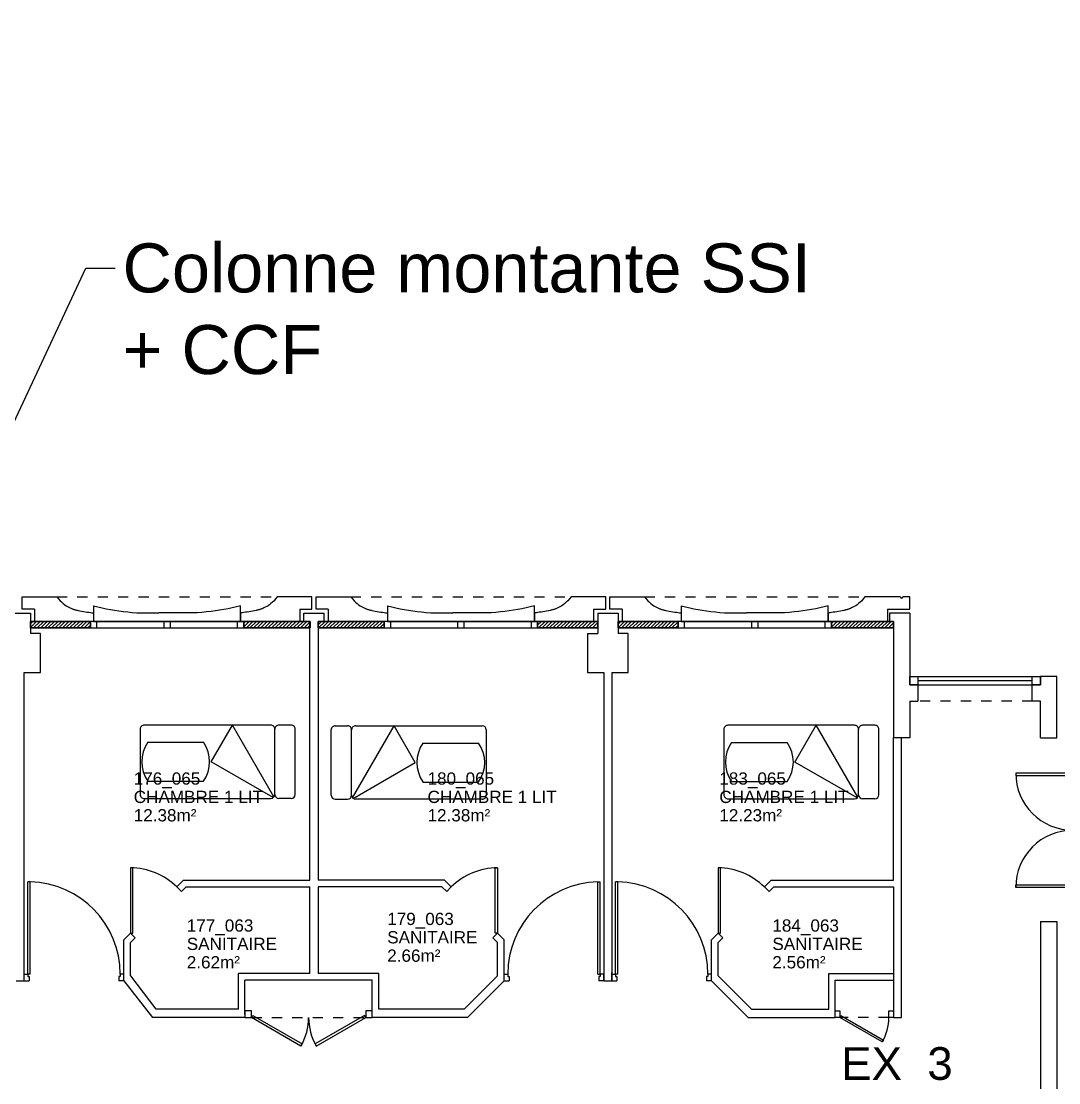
# Model space of a CAD drawing. Header units: millimetres. Extents: x -3.6 to 68.3, y -13.9 to 59.5.
# Drawn here: x 29.44 to 42.15, y 5.1 to 18.1 of the extents above; entities that cross this region are included whole.
import ezdxf
from ezdxf import colors
from ezdxf.entities.mleader import LeaderData, LeaderLine
from ezdxf.enums import TextEntityAlignment as Align
from ezdxf.math import Vec2, Vec3

# ---------------------------------------------------------------- set-up
doc = ezdxf.new("R2010")
doc.units = ezdxf.units.MM
doc.linetypes.add('CACHÉ', pattern=[0.25, 0.125, -0.125])
doc.linetypes.add('CONTINU', pattern=[0])
for name, color, linetype in [('001 mur', 7, 'Continuous'), ('002 poteaux', 7, 'Continuous'), ('003 murs porteurs', 7, 'Continuous'), ('003 porte', 7, 'Continuous'), ('004 cloisons', 7, 'Continuous'), ('004 isolation', 8, 'Continuous'), ('005 Portes', 7, 'Continuous'), ('007 Fenêtre', 7, 'Continuous'), ('400 Lits', 8, 'Continuous'), ('A_Etiqu_Local', 7, 'Continuous'), ('EXT', 10, 'Continuous')]:
    doc.layers.add(name, color=color, linetype=linetype)
doc.styles.add('ARIAL', font='arial.ttf')
doc.styles.add('Attribut', font='arial.ttf')
doc.styles.get("Standard").update_dxf_attribs({"font": 'arial.ttf'})

# ---------------------------------------------------------------- blocks, each defined once
blk = doc.blocks.new('A_Etiqu_Local')
at = {"style": 'Attribut', "flags": 1}
for tag, p in [('CODE_HOPITAL', (-0.446, 1.632)), ('CODE_SITE', (-0.446, 1.407)), ('CODE_BATIMENT', (-0.446, 1.182)), ('CODE_SECTEUR', (-0.446, 0.957)), ('CODE_ETAGE', (-0.446, 0.732)), ('NOM_NORMALISE', (-0.446, -0.843)), ('SECTEUR_ACTIVITE', (-0.446, -1.068)), ('SOUS_SECTEUR_ACTIVITE', (-0.446, -1.293)), ('VOLUME', (-0.446, -1.518)), ('SERVICE', (-0.446, -1.743)), ('CODE_UG', (-0.446, -1.968)), ('CODE_UA', (-0.446, -2.193)), ('CODE_POLE', (-0.446, -2.418)), ('OCCUPANT_EXTERNE', (-0.446, -2.643)), ('DISPONIBILITE', (-0.446, -2.868)), ('ACCES_HANDICAPES', (-0.446, -3.093)), ('NATURE_SOL', (-0.446, -3.318)), ('RISQUE_LABORATOIRE', (-0.446, -3.543)), ('AMIANTE', (-0.446, -3.768))]:
    blk.add_attdef(tag, p, '', height=0.15, dxfattribs=at)
at = {"layer": 'A_Etiqu_Local', "style": 'Attribut'}
for tag, p in [('CODE_PIECE', (-0.446, 0.282)), ('NOM_USAGE', (-0.446, 0.057)), ('SURFACE', (-0.446, -0.168))]:
    blk.add_attdef(tag, p, '', height=0.15, dxfattribs=at)

msp = doc.modelspace()

# ---------------------------------------------------------------- linework, layer by layer
at = {"layer": '001 mur', "color": 8, "linetype": 'Continuous'}
for p, q in [((41.925, 7.074), (42.125, 7.074)), ((41.925, 7.074), (41.925, 3.824)), ((42.125, 7.074), (42.125, 3.824))]:
    msp.add_line(p, q, dxfattribs=at)
at = {"layer": '002 poteaux', "color": 8, "linetype": 'Continuous'}
for p, q in [((29.3, 10.85), (29.55, 10.85)), ((29.55, 10.85), (29.55, 10.6)), ((36.501, 10.85), (36.75, 10.85)), ((36.501, 10.85), (36.501, 10.6)), ((36.75, 10.85), (36.75, 10.6)), ((29.675, 10.6), (29.55, 10.6)), ((29.675, 10.125), (29.675, 10.6)), ((36.375, 10.6), (36.501, 10.6)), ((36.375, 10.6), (36.375, 10.125)), ((36.875, 10.6), (36.75, 10.6)), ((36.875, 10.125), (36.875, 10.6)), ((29.475, 10.125), (29.675, 10.125)), ((36.375, 10.125), (36.575, 10.125)), ((36.675, 10.125), (36.875, 10.125))]:
    msp.add_line(p, q, dxfattribs=at)
at = {"layer": '003 murs porteurs', "color": 8, "linetype": 'CACHÉ'}
for p, q in [((29.875, 11.05), (32.575, 11.05)), ((33.475, 11.05), (36.175, 11.05)), ((37.075, 11.05), (39.775, 11.05)), ((41.825, 9.775), (40.425, 9.775))]:
    msp.add_line(p, q, dxfattribs=at)
at = {"layer": '003 murs porteurs', "color": 8, "linetype": 'Continuous'}
for p, q in [((32.901, 10.85), (33.15, 10.85)), ((32.901, 10.75), (32.901, 10.85)), ((33.15, 10.75), (33.15, 10.85)), ((40.325, 10.85), (40.075, 10.85)), ((40.075, 10.85), (40.075, 10.75)), ((40.325, 10.85), (40.325, 9.975)), ((32.976, 10.75), (32.901, 10.75)), ((33.076, 10.75), (33.15, 10.75)), ((40.075, 10.75), (40.125, 10.75)), ((40.125, 10.75), (40.125, 9.324)), ((40.325, 9.975), (40.425, 9.975)), ((40.425, 9.975), (40.425, 9.775)), ((40.325, 9.775), (40.325, 9.324)), ((40.325, 9.775), (40.425, 9.775)), ((40.325, 9.324), (40.125, 9.324))]:
    msp.add_line(p, q, dxfattribs=at)
at = {"layer": '003 porte', "color": 8, "linetype": 'Continuous'}
for p, q in [((30.807, 7.732), (30.777, 7.732)), ((30.777, 7.732), (30.777, 6.932)), ((30.807, 6.932), (30.807, 7.732)), ((35.243, 6.932), (35.243, 7.732)), ((35.243, 7.732), (35.273, 7.732)), ((35.273, 7.732), (35.273, 6.932)), ((38.006, 7.732), (37.976, 7.732)), ((37.976, 7.732), (37.976, 6.932)), ((38.006, 6.932), (38.006, 7.732)), ((29.519, 6.43), (29.519, 7.561)), ((29.549, 7.561), (29.519, 7.561)), ((29.549, 6.43), (29.549, 7.561)), ((36.501, 6.43), (36.501, 7.561)), ((36.501, 7.561), (36.531, 7.561)), ((36.531, 6.43), (36.531, 7.561)), ((36.719, 6.43), (36.719, 7.561)), ((36.749, 7.561), (36.719, 7.561)), ((36.749, 6.43), (36.749, 7.561)), ((30.777, 6.932), (30.807, 6.932)), ((35.273, 6.932), (35.243, 6.932)), ((37.976, 6.932), (38.006, 6.932)), ((29.475, 6.35), (29.475, 6.43)), ((29.475, 6.43), (29.519, 6.43)), ((29.519, 6.43), (29.519, 6.402)), ((29.549, 6.43), (29.519, 6.43)), ((29.519, 6.402), (29.535, 6.402)), ((29.535, 6.402), (29.535, 6.35)), ((30.635, 6.402), (30.635, 6.35)), ((30.651, 6.402), (30.635, 6.402)), ((30.651, 6.43), (30.651, 6.402)), ((30.695, 6.43), (30.651, 6.43)), ((30.695, 6.35), (30.695, 6.43)), ((35.355, 6.35), (35.355, 6.43)), ((35.355, 6.43), (35.399, 6.43)), ((35.399, 6.43), (35.399, 6.402)), ((35.399, 6.402), (35.415, 6.402)), ((35.415, 6.402), (35.415, 6.35)), ((36.501, 6.43), (36.531, 6.43)), ((36.515, 6.402), (36.515, 6.35)), ((36.531, 6.402), (36.515, 6.402)), ((36.531, 6.43), (36.531, 6.402)), ((36.575, 6.43), (36.531, 6.43)), ((36.575, 6.35), (36.575, 6.43)), ((36.675, 6.35), (36.675, 6.43)), ((36.675, 6.43), (36.719, 6.43)), ((36.719, 6.43), (36.719, 6.402)), ((36.749, 6.43), (36.719, 6.43)), ((36.719, 6.402), (36.735, 6.402)), ((36.735, 6.402), (36.735, 6.35)), ((37.835, 6.402), (37.835, 6.35)), ((37.851, 6.402), (37.835, 6.402)), ((37.851, 6.43), (37.851, 6.402)), ((37.895, 6.43), (37.851, 6.43)), ((37.895, 6.35), (37.895, 6.43)), ((29.475, 6.35), (29.535, 6.35)), ((30.695, 6.35), (30.635, 6.35)), ((35.355, 6.35), (35.415, 6.35)), ((36.575, 6.35), (36.515, 6.35)), ((36.675, 6.35), (36.735, 6.35)), ((37.895, 6.35), (37.835, 6.35)), ((32.259, 5.98), (32.179, 5.98)), ((32.179, 5.98), (32.179, 5.9)), ((32.179, 5.9), (32.259, 5.9)), ((32.259, 5.9), (32.259, 5.98)), ((33.739, 5.98), (33.659, 5.98)), ((33.659, 5.98), (33.659, 5.9)), ((33.659, 5.9), (33.739, 5.9)), ((33.739, 5.9), (33.739, 5.98)), ((39.411, 5.9), (39.411, 5.98)), ((39.411, 5.98), (39.468, 5.98)), ((39.468, 5.9), (39.411, 5.9)), ((39.468, 5.98), (39.468, 5.9)), ((39.468, 5.9), (39.481, 5.922)), ((39.988, 5.6), (39.468, 5.9)), ((39.481, 5.922), (40.001, 5.622)), ((40.068, 5.9), (40.068, 5.98)), ((40.068, 5.98), (40.125, 5.98)), ((40.125, 5.9), (40.068, 5.9)), ((40.125, 5.98), (40.125, 5.9)), ((40.001, 5.622), (39.988, 5.6))]:
    msp.add_line(p, q, dxfattribs=at)
at = {"layer": '003 porte', "color": 8, "linetype": 'CACHÉ'}
for p, q in [((32.259, 5.9), (33.659, 5.9)), ((40.068, 5.9), (39.468, 5.9))]:
    msp.add_line(p, q, dxfattribs=at)
at = {"layer": '003 porte', "color": 8, "linetype": 'Continuous'}
for centre, radius, start, end in [((30.777, 6.932), 0.8, 45, 90), ((35.273, 6.932), 0.8, 90, 135), ((37.976, 6.932), 0.8, 45, 90), ((39.468, 5.9), 0.6, 330, 0)]:
    msp.add_arc(centre, radius, start, end, dxfattribs=at)
at = {"layer": '003 porte', "color": 8}
for centre, start, end in [((29.519, 6.43), 0, 88.4814), ((36.531, 6.43), 91.5186, 180), ((36.719, 6.43), 0, 88.4814)]:
    msp.add_arc(centre, 1.132, start, end, dxfattribs=at)
at = {"layer": '004 cloisons', "color": 8, "linetype": 'Continuous'}
for p, q in [((29.45, 10.9), (29.45, 11.05)), ((29.45, 11.05), (29.875, 11.05)), ((29.875, 11.05), (29.896, 11.025)), ((29.896, 11.025), (29.915, 11.003)), ((29.915, 11.003), (29.935, 10.984)), ((29.935, 10.984), (29.953, 10.968)), ((29.953, 10.968), (29.971, 10.954)), ((29.971, 10.954), (29.989, 10.942)), ((29.989, 10.942), (30.006, 10.931)), ((30.006, 10.931), (30.022, 10.923)), ((30.022, 10.923), (30.038, 10.915)), ((30.325, 10.94), (30.325, 10.75)), ((30.325, 10.94), (30.377, 10.927)), ((30.377, 10.927), (30.428, 10.916)), ((32.074, 10.927), (32.023, 10.916)), ((32.125, 10.94), (32.074, 10.927)), ((32.125, 10.75), (32.125, 10.94)), ((32.428, 10.923), (32.412, 10.915)), ((32.445, 10.931), (32.428, 10.923)), ((32.462, 10.942), (32.445, 10.931)), ((32.479, 10.954), (32.462, 10.942)), ((32.497, 10.968), (32.479, 10.954)), ((32.516, 10.984), (32.497, 10.968)), ((32.535, 11.003), (32.516, 10.984)), ((32.555, 11.025), (32.535, 11.003)), ((32.575, 11.05), (32.555, 11.025)), ((33, 11.05), (32.575, 11.05)), ((33, 10.9), (33, 11.05)), ((33.05, 10.9), (33.05, 11.05)), ((33.05, 11.05), (33.475, 11.05)), ((33.475, 11.05), (33.496, 11.025)), ((33.496, 11.025), (33.515, 11.003)), ((33.515, 11.003), (33.535, 10.984)), ((33.535, 10.984), (33.553, 10.968)), ((33.553, 10.968), (33.571, 10.954)), ((33.571, 10.954), (33.589, 10.942)), ((33.589, 10.942), (33.606, 10.931)), ((33.606, 10.931), (33.622, 10.923)), ((33.622, 10.923), (33.638, 10.915)), ((33.925, 10.94), (33.925, 10.75)), ((33.925, 10.94), (33.977, 10.927)), ((33.977, 10.927), (34.028, 10.916)), ((35.674, 10.927), (35.623, 10.916)), ((35.725, 10.94), (35.674, 10.927)), ((35.725, 10.75), (35.725, 10.94)), ((36.028, 10.923), (36.012, 10.915)), ((36.045, 10.931), (36.028, 10.923)), ((36.062, 10.942), (36.045, 10.931)), ((36.079, 10.954), (36.062, 10.942)), ((36.097, 10.968), (36.079, 10.954)), ((36.116, 10.984), (36.097, 10.968)), ((36.135, 11.003), (36.116, 10.984)), ((36.155, 11.025), (36.135, 11.003)), ((36.175, 11.05), (36.155, 11.025)), ((36.6, 11.05), (36.175, 11.05)), ((36.6, 10.9), (36.6, 11.05)), ((36.65, 10.9), (36.65, 11.05)), ((36.65, 11.05), (37.075, 11.05)), ((37.075, 11.05), (37.096, 11.025)), ((37.096, 11.025), (37.115, 11.003)), ((37.115, 11.003), (37.135, 10.984)), ((37.135, 10.984), (37.153, 10.968)), ((37.153, 10.968), (37.171, 10.954)), ((37.171, 10.954), (37.189, 10.942)), ((37.189, 10.942), (37.206, 10.931)), ((37.206, 10.931), (37.222, 10.923)), ((37.222, 10.923), (37.238, 10.915)), ((37.525, 10.94), (37.525, 10.75)), ((37.525, 10.94), (37.576, 10.927)), ((37.576, 10.927), (37.628, 10.916)), ((39.274, 10.927), (39.223, 10.916)), ((39.325, 10.94), (39.274, 10.927)), ((39.325, 10.75), (39.325, 10.94)), ((39.628, 10.923), (39.612, 10.915)), ((39.645, 10.931), (39.628, 10.923)), ((39.662, 10.942), (39.645, 10.931)), ((39.679, 10.954), (39.662, 10.942)), ((39.697, 10.968), (39.679, 10.954)), ((39.716, 10.984), (39.697, 10.968)), ((39.735, 11.003), (39.716, 10.984)), ((39.755, 11.025), (39.735, 11.003)), ((39.775, 11.05), (39.755, 11.025)), ((40.21, 11.05), (39.775, 11.05)), ((40.325, 11.05), (40.24, 11.05)), ((40.325, 10.9), (40.325, 11.05)), ((29.6, 10.9), (29.45, 10.9)), ((29.6, 10.9), (29.6, 10.75)), ((30.038, 10.915), (30.054, 10.909)), ((30.054, 10.909), (30.061, 10.906)), ((30.061, 10.906), (30.069, 10.903)), ((30.069, 10.903), (30.076, 10.9)), ((30.076, 10.9), (30.084, 10.897)), ((30.084, 10.897), (30.091, 10.895)), ((30.091, 10.895), (30.099, 10.893)), ((30.099, 10.893), (30.107, 10.89)), ((30.107, 10.89), (30.116, 10.888)), ((30.116, 10.888), (30.125, 10.886)), ((30.125, 10.886), (30.134, 10.884)), ((30.134, 10.884), (30.154, 10.88)), ((30.154, 10.88), (30.176, 10.876)), ((30.176, 10.876), (30.199, 10.872)), ((30.199, 10.872), (30.222, 10.868)), ((30.222, 10.868), (30.244, 10.865)), ((30.244, 10.865), (30.265, 10.862)), ((30.265, 10.862), (30.285, 10.859)), ((30.285, 10.859), (30.302, 10.857)), ((30.302, 10.857), (30.315, 10.854)), ((30.315, 10.854), (30.325, 10.852)), ((30.325, 10.85), (30.325, 10.75)), ((30.428, 10.916), (30.479, 10.905)), ((30.479, 10.905), (30.53, 10.896)), ((30.53, 10.896), (30.582, 10.888)), ((30.582, 10.888), (30.634, 10.88)), ((30.634, 10.88), (30.688, 10.873)), ((30.688, 10.873), (30.743, 10.867)), ((30.743, 10.867), (30.798, 10.861)), ((30.798, 10.861), (30.856, 10.856)), ((30.856, 10.856), (31.125, 10.856)), ((31.595, 10.856), (31.125, 10.856)), ((31.652, 10.861), (31.595, 10.856)), ((31.708, 10.867), (31.652, 10.861)), ((31.763, 10.873), (31.708, 10.867)), ((31.816, 10.88), (31.763, 10.873)), ((31.869, 10.888), (31.816, 10.88)), ((31.921, 10.896), (31.869, 10.888)), ((31.972, 10.905), (31.921, 10.896)), ((32.023, 10.916), (31.972, 10.905)), ((32.135, 10.854), (32.125, 10.852)), ((32.125, 10.85), (32.125, 10.75)), ((32.149, 10.857), (32.135, 10.854)), ((32.166, 10.859), (32.149, 10.857)), ((32.185, 10.862), (32.166, 10.859)), ((32.207, 10.865), (32.185, 10.862)), ((32.229, 10.868), (32.207, 10.865)), ((32.252, 10.872), (32.229, 10.868)), ((32.275, 10.876), (32.252, 10.872)), ((32.296, 10.88), (32.275, 10.876)), ((32.317, 10.884), (32.296, 10.88)), ((32.326, 10.886), (32.317, 10.884)), ((32.335, 10.888), (32.326, 10.886)), ((32.343, 10.89), (32.335, 10.888)), ((32.352, 10.893), (32.343, 10.89)), ((32.359, 10.895), (32.352, 10.893)), ((32.367, 10.897), (32.359, 10.895)), ((32.375, 10.9), (32.367, 10.897)), ((32.382, 10.903), (32.375, 10.9)), ((32.389, 10.906), (32.382, 10.903)), ((32.397, 10.909), (32.389, 10.906)), ((32.412, 10.915), (32.397, 10.909)), ((32.85, 10.9), (32.85, 10.75)), ((32.85, 10.9), (33, 10.9)), ((33.2, 10.9), (33.05, 10.9)), ((33.2, 10.9), (33.2, 10.75)), ((33.638, 10.915), (33.654, 10.909)), ((33.654, 10.909), (33.661, 10.906)), ((33.661, 10.906), (33.669, 10.903)), ((33.669, 10.903), (33.676, 10.9)), ((33.676, 10.9), (33.684, 10.897)), ((33.684, 10.897), (33.691, 10.895)), ((33.691, 10.895), (33.699, 10.893)), ((33.699, 10.893), (33.707, 10.89)), ((33.707, 10.89), (33.716, 10.888)), ((33.716, 10.888), (33.725, 10.886)), ((33.725, 10.886), (33.734, 10.884)), ((33.734, 10.884), (33.754, 10.88)), ((33.754, 10.88), (33.776, 10.876)), ((33.776, 10.876), (33.799, 10.872)), ((33.799, 10.872), (33.822, 10.868)), ((33.822, 10.868), (33.844, 10.865)), ((33.844, 10.865), (33.865, 10.862)), ((33.865, 10.862), (33.885, 10.859)), ((33.885, 10.859), (33.902, 10.857)), ((33.902, 10.857), (33.915, 10.854)), ((33.915, 10.854), (33.925, 10.852)), ((33.925, 10.85), (33.925, 10.75)), ((34.028, 10.916), (34.079, 10.905)), ((34.079, 10.905), (34.13, 10.896)), ((34.13, 10.896), (34.182, 10.888)), ((34.182, 10.888), (34.234, 10.88)), ((34.234, 10.88), (34.288, 10.873)), ((34.288, 10.873), (34.343, 10.867)), ((34.343, 10.867), (34.398, 10.861)), ((34.398, 10.861), (34.456, 10.856)), ((34.456, 10.856), (34.725, 10.856)), ((35.195, 10.856), (34.725, 10.856)), ((35.252, 10.861), (35.195, 10.856)), ((35.308, 10.867), (35.252, 10.861)), ((35.363, 10.873), (35.308, 10.867)), ((35.416, 10.88), (35.363, 10.873)), ((35.469, 10.888), (35.416, 10.88)), ((35.521, 10.896), (35.469, 10.888)), ((35.572, 10.905), (35.521, 10.896)), ((35.623, 10.916), (35.572, 10.905)), ((35.735, 10.854), (35.725, 10.852)), ((35.725, 10.85), (35.725, 10.75)), ((35.749, 10.857), (35.735, 10.854)), ((35.766, 10.859), (35.749, 10.857)), ((35.785, 10.862), (35.766, 10.859)), ((35.807, 10.865), (35.785, 10.862)), ((35.829, 10.868), (35.807, 10.865)), ((35.852, 10.872), (35.829, 10.868)), ((35.875, 10.876), (35.852, 10.872)), ((35.896, 10.88), (35.875, 10.876)), ((35.917, 10.884), (35.896, 10.88)), ((35.926, 10.886), (35.917, 10.884)), ((35.935, 10.888), (35.926, 10.886)), ((35.943, 10.89), (35.935, 10.888)), ((35.952, 10.893), (35.943, 10.89)), ((35.959, 10.895), (35.952, 10.893)), ((35.967, 10.897), (35.959, 10.895)), ((35.975, 10.9), (35.967, 10.897)), ((35.982, 10.903), (35.975, 10.9)), ((35.989, 10.906), (35.982, 10.903)), ((35.997, 10.909), (35.989, 10.906)), ((36.012, 10.915), (35.997, 10.909)), ((36.45, 10.9), (36.45, 10.75)), ((36.45, 10.9), (36.6, 10.9)), ((36.8, 10.9), (36.65, 10.9)), ((36.8, 10.9), (36.8, 10.75)), ((37.238, 10.915), (37.254, 10.909)), ((37.254, 10.909), (37.261, 10.906)), ((37.261, 10.906), (37.269, 10.903)), ((37.269, 10.903), (37.276, 10.9)), ((37.276, 10.9), (37.284, 10.897)), ((37.284, 10.897), (37.291, 10.895)), ((37.291, 10.895), (37.299, 10.893)), ((37.299, 10.893), (37.307, 10.89)), ((37.307, 10.89), (37.316, 10.888)), ((37.316, 10.888), (37.325, 10.886)), ((37.325, 10.886), (37.334, 10.884)), ((37.334, 10.884), (37.354, 10.88)), ((37.354, 10.88), (37.376, 10.876)), ((37.376, 10.876), (37.399, 10.872)), ((37.399, 10.872), (37.422, 10.868)), ((37.422, 10.868), (37.444, 10.865)), ((37.444, 10.865), (37.465, 10.862)), ((37.465, 10.862), (37.485, 10.859)), ((37.485, 10.859), (37.502, 10.857)), ((37.502, 10.857), (37.515, 10.854)), ((37.515, 10.854), (37.525, 10.852)), ((37.525, 10.85), (37.525, 10.75)), ((37.628, 10.916), (37.679, 10.905)), ((37.679, 10.905), (37.73, 10.896)), ((37.73, 10.896), (37.782, 10.888)), ((37.782, 10.888), (37.834, 10.88)), ((37.834, 10.88), (37.888, 10.873)), ((37.888, 10.873), (37.943, 10.867)), ((37.943, 10.867), (37.998, 10.861)), ((37.998, 10.861), (38.056, 10.856)), ((38.056, 10.856), (38.325, 10.856)), ((38.795, 10.856), (38.325, 10.856)), ((38.852, 10.861), (38.795, 10.856)), ((38.908, 10.867), (38.852, 10.861)), ((38.963, 10.873), (38.908, 10.867)), ((39.016, 10.88), (38.963, 10.873)), ((39.069, 10.888), (39.016, 10.88)), ((39.121, 10.896), (39.069, 10.888)), ((39.172, 10.905), (39.121, 10.896)), ((39.223, 10.916), (39.172, 10.905)), ((39.335, 10.854), (39.325, 10.852)), ((39.325, 10.85), (39.325, 10.75)), ((39.349, 10.857), (39.335, 10.854)), ((39.366, 10.859), (39.349, 10.857)), ((39.385, 10.862), (39.366, 10.859)), ((39.407, 10.865), (39.385, 10.862)), ((39.429, 10.868), (39.407, 10.865)), ((39.452, 10.872), (39.429, 10.868)), ((39.475, 10.876), (39.452, 10.872)), ((39.496, 10.88), (39.475, 10.876)), ((39.517, 10.884), (39.496, 10.88)), ((39.526, 10.886), (39.517, 10.884)), ((39.535, 10.888), (39.526, 10.886)), ((39.543, 10.89), (39.535, 10.888)), ((39.552, 10.893), (39.543, 10.89)), ((39.559, 10.895), (39.552, 10.893)), ((39.567, 10.897), (39.559, 10.895)), ((39.575, 10.9), (39.567, 10.897)), ((39.582, 10.903), (39.575, 10.9)), ((39.589, 10.906), (39.582, 10.903)), ((39.597, 10.909), (39.589, 10.906)), ((39.612, 10.915), (39.597, 10.909)), ((40.05, 10.9), (40.05, 10.75)), ((40.05, 10.9), (40.325, 10.9)), ((30.325, 10.75), (29.6, 10.75)), ((30.285, 10.75), (30.285, 10.67)), ((30.365, 10.75), (30.285, 10.75)), ((30.285, 10.67), (30.365, 10.67)), ((30.325, 10.75), (32.125, 10.75)), ((30.365, 10.67), (30.365, 10.75)), ((32.085, 10.75), (32.085, 10.67)), ((32.165, 10.75), (32.085, 10.75)), ((32.085, 10.67), (32.165, 10.67)), ((32.125, 10.75), (32.85, 10.75)), ((32.165, 10.67), (32.165, 10.75)), ((32.975, 7.58), (32.975, 10.75)), ((33.075, 10.75), (33.075, 7.58)), ((33.925, 10.75), (33.2, 10.75)), ((33.885, 10.75), (33.885, 10.67)), ((33.965, 10.75), (33.885, 10.75)), ((33.885, 10.67), (33.965, 10.67)), ((33.925, 10.75), (35.725, 10.75)), ((33.965, 10.67), (33.965, 10.75)), ((35.685, 10.75), (35.685, 10.67)), ((35.765, 10.75), (35.685, 10.75)), ((35.685, 10.67), (35.765, 10.67)), ((35.725, 10.75), (36.45, 10.75)), ((35.765, 10.67), (35.765, 10.75)), ((37.525, 10.75), (36.8, 10.75)), ((37.485, 10.75), (37.485, 10.67)), ((37.565, 10.75), (37.485, 10.75)), ((37.485, 10.67), (37.565, 10.67)), ((37.525, 10.75), (39.325, 10.75)), ((37.565, 10.67), (37.565, 10.75)), ((39.285, 10.75), (39.285, 10.67)), ((39.365, 10.75), (39.285, 10.75)), ((39.285, 10.67), (39.365, 10.67)), ((39.325, 10.75), (40.05, 10.75)), ((39.365, 10.67), (39.365, 10.75)), ((29.475, 6.35), (29.475, 10.125)), ((36.575, 10.125), (36.575, 6.45)), ((36.675, 10.125), (36.675, 6.45)), ((40.325, 9.975), (40.325, 10.075)), ((40.325, 10.075), (40.425, 10.075)), ((40.425, 10.075), (41.825, 10.075)), ((40.425, 10.075), (40.425, 9.975)), ((40.425, 10.025), (41.825, 10.025)), ((41.825, 9.975), (41.825, 10.075)), ((41.825, 10.075), (41.925, 10.075)), ((41.925, 10.075), (41.925, 9.975)), ((42.125, 10.075), (41.925, 10.075)), ((41.925, 9.975), (41.925, 10.075)), ((42.125, 9.399), (42.125, 10.075)), ((40.425, 9.975), (40.325, 9.975)), ((40.425, 9.975), (41.925, 9.975)), ((41.825, 9.775), (41.825, 9.975)), ((41.925, 9.975), (41.825, 9.975)), ((41.925, 9.975), (41.825, 9.975)), ((41.925, 9.775), (41.825, 9.775)), ((41.925, 9.324), (41.925, 9.775)), ((42.125, 9.324), (42.125, 9.399)), ((40.125, 7.58), (40.125, 9.324)), ((40.225, 5.9), (40.225, 9.324)), ((41.925, 9.324), (42.125, 9.324)), ((31.343, 7.498), (31.425, 7.58)), ((31.425, 7.58), (32.819, 7.58)), ((32.819, 7.58), (32.975, 7.58)), ((34.625, 7.58), (33.075, 7.58)), ((34.707, 7.498), (34.625, 7.58)), ((38.543, 7.498), (38.625, 7.58)), ((38.625, 7.58), (40.125, 7.58)), ((31.343, 7.498), (31.4, 7.441)), ((31.4, 7.441), (31.458, 7.5)), ((31.458, 7.5), (32.697, 7.5)), ((32.697, 7.5), (32.975, 7.5)), ((32.975, 6.437), (32.975, 7.5)), ((33.578, 7.5), (33.075, 7.5)), ((33.075, 7.5), (33.075, 6.437)), ((34.592, 7.5), (33.578, 7.5)), ((34.651, 7.441), (34.592, 7.5)), ((34.707, 7.498), (34.651, 7.441)), ((38.543, 7.498), (38.6, 7.441)), ((38.6, 7.441), (38.658, 7.5)), ((38.658, 7.5), (39.572, 7.5)), ((39.572, 7.5), (40.125, 7.5)), ((40.125, 7.5), (40.125, 5.9)), ((30.695, 6.85), (30.777, 6.932)), ((30.777, 6.932), (30.834, 6.875)), ((35.273, 6.932), (35.216, 6.875)), ((35.355, 6.85), (35.273, 6.932)), ((37.895, 6.85), (37.977, 6.932)), ((37.977, 6.932), (38.034, 6.875)), ((30.695, 6.35), (30.695, 6.85)), ((30.775, 6.817), (30.834, 6.875)), ((30.775, 6.411), (30.775, 6.817)), ((35.275, 6.817), (35.216, 6.875)), ((35.275, 6.411), (35.275, 6.817)), ((35.355, 6.35), (35.355, 6.85)), ((37.895, 6.35), (37.895, 6.85)), ((37.975, 6.817), (38.034, 6.875)), ((37.975, 6.411), (37.975, 6.817)), ((30.775, 6.411), (31.087, 6)), ((32.975, 6.437), (32.099, 6.437)), ((32.099, 6), (32.099, 6.437)), ((33.819, 6.437), (33.075, 6.437)), ((33.819, 6), (33.819, 6.437)), ((35.275, 6.411), (34.864, 6)), ((36.575, 6.45), (36.575, 6.45)), ((36.575, 6.45), (36.575, 6.35)), ((36.675, 6.35), (36.675, 6.45)), ((36.675, 6.45), (36.675, 6.35)), ((37.975, 6.411), (38.387, 6)), ((39.331, 6), (39.331, 6.437)), ((39.331, 6.437), (40.125, 6.437)), ((29.375, 6.35), (29.475, 6.35)), ((30.695, 6.35), (31.045, 5.9)), ((33.739, 6.357), (32.179, 6.357)), ((32.179, 5.937), (32.179, 6.357)), ((33.739, 5.9), (33.739, 6.357)), ((35.355, 6.35), (34.905, 5.9)), ((36.575, 6.35), (36.675, 6.35)), ((37.895, 6.35), (38.345, 5.9)), ((39.411, 5.9), (39.411, 6.357)), ((39.411, 6.357), (40.125, 6.357)), ((32.099, 6), (31.087, 6)), ((34.864, 6), (33.819, 6)), ((38.387, 6), (39.331, 6)), ((32.179, 5.9), (31.045, 5.9)), ((34.905, 5.9), (33.739, 5.9)), ((38.345, 5.9), (39.411, 5.9)), ((40.125, 5.9), (40.225, 5.9))]:
    msp.add_line(p, q, dxfattribs=at)
msp.add_arc((40.225, 11.05), 0.015, 180, 0, dxfattribs=at)
at = {"layer": '004 isolation', "color": 8, "linetype": 'Continuous'}
for p, q in [((29.58, 10.75), (29.55, 10.72)), ((29.55, 10.676), (29.624, 10.75)), ((29.55, 10.75), (30.285, 10.75)), ((29.55, 10.67), (29.55, 10.75)), ((29.55, 10.75), (30.285, 10.75)), ((29.55, 10.67), (29.55, 10.75)), ((29.55, 10.75), (29.55, 10.67)), ((30.285, 10.75), (29.55, 10.75)), ((30.285, 10.67), (29.55, 10.67)), ((30.285, 10.67), (29.55, 10.67)), ((29.55, 10.67), (30.285, 10.67)), ((29.668, 10.75), (29.588, 10.67)), ((29.633, 10.67), (29.713, 10.75)), ((29.757, 10.75), (29.677, 10.67)), ((29.721, 10.67), (29.801, 10.75)), ((29.845, 10.75), (29.765, 10.67)), ((29.809, 10.67), (29.889, 10.75)), ((29.934, 10.75), (29.854, 10.67)), ((29.898, 10.67), (29.978, 10.75)), ((30.022, 10.75), (29.942, 10.67)), ((29.986, 10.67), (30.066, 10.75)), ((30.11, 10.75), (30.03, 10.67)), ((30.074, 10.67), (30.154, 10.75)), ((30.199, 10.75), (30.119, 10.67)), ((30.163, 10.67), (30.243, 10.75)), ((30.285, 10.748), (30.207, 10.67)), ((30.251, 10.67), (30.285, 10.704)), ((30.285, 10.75), (30.285, 10.67)), ((30.285, 10.75), (30.285, 10.67)), ((30.285, 10.67), (30.285, 10.75)), ((32.165, 10.75), (32.165, 10.67)), ((32.975, 10.75), (32.165, 10.75)), ((32.165, 10.67), (32.975, 10.67)), ((32.187, 10.75), (32.166, 10.728)), ((32.166, 10.684), (32.232, 10.75)), ((32.166, 10.75), (32.976, 10.75)), ((32.166, 10.67), (32.166, 10.75)), ((32.166, 10.75), (32.976, 10.75)), ((32.166, 10.67), (32.166, 10.75)), ((32.976, 10.67), (32.166, 10.67)), ((32.976, 10.67), (32.166, 10.67)), ((32.276, 10.75), (32.196, 10.67)), ((32.24, 10.67), (32.32, 10.75)), ((32.364, 10.75), (32.284, 10.67)), ((32.328, 10.67), (32.408, 10.75)), ((32.453, 10.75), (32.373, 10.67)), ((32.417, 10.67), (32.497, 10.75)), ((32.541, 10.75), (32.461, 10.67)), ((32.505, 10.67), (32.585, 10.75)), ((32.629, 10.75), (32.549, 10.67)), ((32.594, 10.67), (32.674, 10.75)), ((32.718, 10.75), (32.638, 10.67)), ((32.682, 10.67), (32.762, 10.75)), ((32.806, 10.75), (32.726, 10.67)), ((32.77, 10.67), (32.85, 10.75)), ((32.895, 10.75), (32.815, 10.67)), ((32.859, 10.67), (32.939, 10.75)), ((32.975, 10.742), (32.903, 10.67)), ((32.947, 10.67), (32.975, 10.698)), ((32.975, 10.67), (32.975, 10.75)), ((32.976, 10.75), (32.976, 10.67)), ((32.976, 10.75), (32.976, 10.67)), ((33.075, 10.75), (33.075, 10.67)), ((33.885, 10.75), (33.075, 10.75)), ((33.075, 10.67), (33.885, 10.67)), ((33.115, 10.75), (33.076, 10.71)), ((33.076, 10.75), (33.886, 10.75)), ((33.076, 10.67), (33.076, 10.75)), ((33.076, 10.75), (33.886, 10.75)), ((33.076, 10.67), (33.076, 10.75)), ((33.886, 10.67), (33.076, 10.67)), ((33.886, 10.67), (33.076, 10.67)), ((33.08, 10.67), (33.16, 10.75)), ((33.204, 10.75), (33.124, 10.67)), ((33.168, 10.67), (33.248, 10.75)), ((33.292, 10.75), (33.212, 10.67)), ((33.256, 10.67), (33.336, 10.75)), ((33.381, 10.75), (33.301, 10.67)), ((33.345, 10.67), (33.425, 10.75)), ((33.469, 10.75), (33.389, 10.67)), ((33.433, 10.67), (33.513, 10.75)), ((33.557, 10.75), (33.477, 10.67)), ((33.522, 10.67), (33.602, 10.75)), ((33.646, 10.75), (33.566, 10.67)), ((33.61, 10.67), (33.69, 10.75)), ((33.734, 10.75), (33.654, 10.67)), ((33.698, 10.67), (33.778, 10.75)), ((33.823, 10.75), (33.743, 10.67)), ((33.787, 10.67), (33.867, 10.75)), ((33.885, 10.724), (33.831, 10.67)), ((33.875, 10.67), (33.885, 10.68)), ((33.885, 10.67), (33.885, 10.75)), ((33.886, 10.75), (33.886, 10.67)), ((33.886, 10.75), (33.886, 10.67)), ((35.767, 10.75), (35.765, 10.748)), ((35.765, 10.704), (35.811, 10.75)), ((35.765, 10.75), (36.501, 10.75)), ((35.765, 10.67), (35.765, 10.75)), ((35.765, 10.75), (36.501, 10.75)), ((35.765, 10.67), (35.765, 10.75)), ((35.765, 10.75), (35.765, 10.67)), ((36.501, 10.75), (35.765, 10.75)), ((36.501, 10.67), (35.765, 10.67)), ((36.501, 10.67), (35.765, 10.67)), ((35.765, 10.67), (36.501, 10.67)), ((35.856, 10.75), (35.776, 10.67)), ((35.82, 10.67), (35.9, 10.75)), ((35.944, 10.75), (35.864, 10.67)), ((35.908, 10.67), (35.988, 10.75)), ((36.032, 10.75), (35.952, 10.67)), ((35.996, 10.67), (36.076, 10.75)), ((36.121, 10.75), (36.041, 10.67)), ((36.085, 10.67), (36.165, 10.75)), ((36.209, 10.75), (36.129, 10.67)), ((36.173, 10.67), (36.253, 10.75)), ((36.297, 10.75), (36.217, 10.67)), ((36.262, 10.67), (36.342, 10.75)), ((36.386, 10.75), (36.306, 10.67)), ((36.35, 10.67), (36.43, 10.75)), ((36.474, 10.75), (36.394, 10.67)), ((36.438, 10.67), (36.5, 10.732)), ((36.5, 10.687), (36.483, 10.67)), ((36.501, 10.75), (36.501, 10.67)), ((36.501, 10.75), (36.501, 10.67)), ((36.501, 10.67), (36.501, 10.75)), ((36.784, 10.75), (36.75, 10.716)), ((36.75, 10.672), (36.828, 10.75)), ((36.75, 10.75), (37.485, 10.75)), ((36.75, 10.67), (36.75, 10.75)), ((36.75, 10.75), (37.485, 10.75)), ((36.75, 10.67), (36.75, 10.75)), ((36.75, 10.75), (36.75, 10.67)), ((37.485, 10.75), (36.75, 10.75)), ((37.485, 10.67), (36.75, 10.67)), ((37.485, 10.67), (36.75, 10.67)), ((36.75, 10.67), (37.485, 10.67)), ((36.872, 10.75), (36.792, 10.67)), ((36.836, 10.67), (36.916, 10.75)), ((36.96, 10.75), (36.88, 10.67)), ((36.925, 10.67), (37.005, 10.75)), ((37.049, 10.75), (36.969, 10.67)), ((37.013, 10.67), (37.093, 10.75)), ((37.137, 10.75), (37.057, 10.67)), ((37.101, 10.67), (37.181, 10.75)), ((37.226, 10.75), (37.146, 10.67)), ((37.19, 10.67), (37.27, 10.75)), ((37.314, 10.75), (37.234, 10.67)), ((37.278, 10.67), (37.358, 10.75)), ((37.402, 10.75), (37.322, 10.67)), ((37.367, 10.67), (37.446, 10.75)), ((37.485, 10.744), (37.411, 10.67)), ((37.455, 10.67), (37.485, 10.7)), ((37.485, 10.75), (37.485, 10.67)), ((37.485, 10.75), (37.485, 10.67)), ((37.485, 10.67), (37.485, 10.75)), ((39.391, 10.75), (39.365, 10.724)), ((39.365, 10.68), (39.435, 10.75)), ((39.365, 10.75), (40.125, 10.75)), ((39.365, 10.67), (39.365, 10.75)), ((39.365, 10.75), (40.125, 10.75)), ((39.365, 10.67), (39.365, 10.75)), ((39.365, 10.75), (39.365, 10.67)), ((40.125, 10.75), (39.365, 10.75)), ((40.125, 10.67), (39.365, 10.67)), ((40.125, 10.67), (39.365, 10.67)), ((39.365, 10.67), (40.125, 10.67)), ((39.479, 10.75), (39.399, 10.67)), ((39.444, 10.67), (39.524, 10.75)), ((39.568, 10.75), (39.488, 10.67)), ((39.532, 10.67), (39.612, 10.75)), ((39.656, 10.75), (39.576, 10.67)), ((39.62, 10.67), (39.7, 10.75)), ((39.745, 10.75), (39.665, 10.67)), ((39.709, 10.67), (39.789, 10.75)), ((39.833, 10.75), (39.753, 10.67)), ((39.797, 10.67), (39.877, 10.75)), ((39.921, 10.75), (39.841, 10.67)), ((39.886, 10.67), (39.966, 10.75)), ((40.01, 10.75), (39.93, 10.67)), ((39.974, 10.67), (40.054, 10.75)), ((40.098, 10.75), (40.018, 10.67)), ((40.062, 10.67), (40.125, 10.733)), ((40.125, 10.688), (40.107, 10.67)), ((40.125, 10.75), (40.125, 10.67)), ((40.125, 10.75), (40.125, 10.67)), ((40.125, 10.67), (40.125, 10.75))]:
    msp.add_line(p, q, dxfattribs=at)
at = {"layer": '005 Portes', "color": 8, "linetype": 'Continuous'}
for p, q in [((42.323, 8.893), (41.623, 8.893)), ((41.623, 8.893), (41.623, 8.863)), ((41.623, 8.863), (42.323, 8.863)), ((41.623, 7.493), (41.623, 7.523)), ((41.623, 7.523), (42.323, 7.523)), ((42.323, 7.493), (41.623, 7.493)), ((32.259, 5.9), (32.274, 5.926)), ((32.865, 5.55), (32.259, 5.9)), ((32.274, 5.926), (32.88, 5.576)), ((33.644, 5.926), (33.038, 5.576)), ((33.053, 5.55), (33.659, 5.9)), ((33.659, 5.9), (33.644, 5.926)), ((32.88, 5.576), (32.865, 5.55)), ((33.038, 5.576), (33.053, 5.55))]:
    msp.add_line(p, q, dxfattribs=at)
for centre, start, end in [((42.323, 8.893), 180, 270), ((42.323, 7.493), 90, 180), ((32.259, 5.9), 330, 360), ((33.659, 5.9), 180, 210)]:
    msp.add_arc(centre, 0.7, start, end, dxfattribs=at)
at = {"layer": '007 Fenêtre', "color": 8, "linetype": 'Continuous'}
for p, q in [((32.085, 10.75), (30.365, 10.75)), ((30.365, 10.67), (32.085, 10.67)), ((31.185, 10.75), (31.185, 10.67)), ((31.265, 10.75), (31.185, 10.75)), ((31.185, 10.67), (31.265, 10.67)), ((31.265, 10.67), (31.265, 10.75)), ((35.685, 10.75), (33.965, 10.75)), ((33.965, 10.67), (35.685, 10.67)), ((34.785, 10.75), (34.785, 10.67)), ((34.865, 10.75), (34.785, 10.75)), ((34.785, 10.67), (34.865, 10.67)), ((34.865, 10.67), (34.865, 10.75)), ((39.285, 10.75), (37.565, 10.75)), ((37.565, 10.67), (39.285, 10.67)), ((38.385, 10.75), (38.385, 10.67)), ((38.465, 10.75), (38.385, 10.75)), ((38.385, 10.67), (38.465, 10.67)), ((38.465, 10.67), (38.465, 10.75))]:
    msp.add_line(p, q, dxfattribs=at)
at = {"layer": '400 Lits', "color": 8, "linetype": 'Continuous'}
for p, q in [((30.895, 9.431), (30.895, 8.631)), ((32.495, 9.481), (30.945, 9.481)), ((31.766, 9.031), (32.025, 9.481)), ((32.534, 8.6), (32.025, 9.481)), ((32.545, 8.631), (32.545, 9.431)), ((32.545, 8.631), (32.545, 9.431)), ((32.545, 8.631), (32.545, 9.431)), ((32.745, 9.481), (32.595, 9.481)), ((32.795, 8.631), (32.795, 9.431)), ((33.236, 8.622), (33.236, 9.422)), ((33.286, 9.472), (33.436, 9.472)), ((33.486, 8.622), (33.486, 9.422)), ((33.486, 8.622), (33.486, 9.422)), ((33.486, 8.622), (33.486, 9.422)), ((33.497, 8.591), (34.006, 9.472)), ((33.536, 9.472), (35.086, 9.472)), ((34.265, 9.022), (34.006, 9.472)), ((35.136, 9.422), (35.136, 8.622)), ((38.047, 9.428), (38.047, 8.628)), ((39.647, 9.478), (38.097, 9.478)), ((38.917, 9.028), (39.177, 9.478)), ((39.686, 8.597), (39.177, 9.478)), ((39.697, 8.628), (39.697, 9.428)), ((39.697, 8.628), (39.697, 9.428)), ((39.697, 8.628), (39.697, 9.428)), ((39.897, 9.478), (39.747, 9.478)), ((39.947, 8.628), (39.947, 9.428)), ((30.99, 9.27), (31.671, 9.27)), ((34.36, 9.26), (35.042, 9.26)), ((38.141, 9.267), (38.823, 9.267)), ((32.526, 8.592), (31.766, 9.031)), ((33.505, 8.583), (34.265, 9.022)), ((39.678, 8.589), (38.917, 9.028)), ((30.99, 8.793), (31.671, 8.793)), ((34.36, 8.783), (35.042, 8.783)), ((38.141, 8.79), (38.823, 8.79)), ((30.945, 8.581), (32.495, 8.581)), ((32.745, 8.581), (32.595, 8.581)), ((33.286, 8.572), (33.436, 8.572)), ((35.086, 8.572), (33.536, 8.572)), ((38.097, 8.578), (39.647, 8.578)), ((39.897, 8.578), (39.747, 8.578))]:
    msp.add_line(p, q, dxfattribs=at)
for centre, radius, start, end in [((30.945, 9.431), 0.05, 89.9994, 179.9995), ((32.495, 9.431), 0.05, 0.0017, 90.0018), ((32.595, 9.431), 0.05, 89.9982, 179.9983), ((32.745, 9.431), 0.05, 0.0017, 90.0018), ((33.286, 9.422), 0.05, 89.9982, 179.9983), ((33.436, 9.422), 0.05, 0.0017, 90.0018), ((33.536, 9.422), 0.05, 89.9982, 179.9983), ((35.086, 9.422), 0.05, 0.0006, 90.0005), ((38.097, 9.428), 0.05, 89.9994, 179.9995), ((39.647, 9.428), 0.05, 0.0017, 90.0018), ((39.747, 9.428), 0.05, 89.9982, 179.9983), ((39.897, 9.428), 0.05, 0.0017, 90.0018), ((31.33, 9.031), 0.416, 145.0078, 214.9925), ((31.33, 9.031), 0.416, 325.0079, 34.9919), ((34.701, 9.022), 0.416, 145.0078, 214.9925), ((34.701, 9.022), 0.416, 325.0079, 34.9919), ((38.482, 9.028), 0.416, 145.0078, 214.9925), ((38.482, 9.028), 0.416, 325.0079, 34.9919), ((30.945, 8.631), 0.05, 180.0017, 270.0018), ((32.495, 8.631), 0.05, 269.9995, 359.9994), ((32.595, 8.631), 0.05, 180.0006, 270.0005), ((32.745, 8.631), 0.05, 269.9995, 359.9994), ((33.286, 8.622), 0.05, 180.0006, 270.0005), ((33.436, 8.622), 0.05, 269.9995, 359.9994), ((33.536, 8.622), 0.05, 180.0006, 270.0005), ((35.086, 8.622), 0.05, 269.9982, 359.9983), ((38.097, 8.628), 0.05, 180.0017, 270.0018), ((39.647, 8.628), 0.05, 269.9995, 359.9994), ((39.747, 8.628), 0.05, 180.0006, 270.0005), ((39.897, 8.628), 0.05, 269.9995, 359.9994)]:
    msp.add_arc(centre, radius, start, end, dxfattribs=at)

# ---------------------------------------------------------------- block references
at = {"layer": 'A_Etiqu_Local', "color": 8}
ref = msp.add_blockref('A_Etiqu_Local', (31.262, 8.469), dxfattribs=at)
ref.add_attrib('CODE_PIECE', '176_065', (30.816, 8.751), dxfattribs={"height": 0.15, "style": 'Attribut'})
ref.add_attrib('NOM_USAGE', 'CHAMBRE 1 LIT', (30.816, 8.526), dxfattribs={"height": 0.15, "style": 'Attribut'})
ref.add_attrib('SURFACE', '12.38m²', (30.816, 8.301), dxfattribs={"height": 0.15, "style": 'Attribut'})
ref = msp.add_blockref('A_Etiqu_Local', (34.862, 8.469), dxfattribs=at)
ref.add_attrib('CODE_PIECE', '180_065', (34.416, 8.751), dxfattribs={"height": 0.15, "style": 'Attribut'})
ref.add_attrib('NOM_USAGE', 'CHAMBRE 1 LIT', (34.416, 8.526), dxfattribs={"height": 0.15, "style": 'Attribut'})
ref.add_attrib('SURFACE', '12.38m²', (34.416, 8.301), dxfattribs={"height": 0.15, "style": 'Attribut'})
ref = msp.add_blockref('A_Etiqu_Local', (38.437, 8.469), dxfattribs=at)
ref.add_attrib('CODE_PIECE', '183_065', (37.991, 8.751), dxfattribs={"height": 0.15, "style": 'Attribut'})
ref.add_attrib('NOM_USAGE', 'CHAMBRE 1 LIT', (37.991, 8.526), dxfattribs={"height": 0.15, "style": 'Attribut'})
ref.add_attrib('SURFACE', '12.23m²', (37.991, 8.301), dxfattribs={"height": 0.15, "style": 'Attribut'})
ref = msp.add_blockref('A_Etiqu_Local', (34.368, 6.75), dxfattribs=at)
ref.add_attrib('CODE_PIECE', '179_063', (33.922, 7.032), dxfattribs={"height": 0.15, "style": 'Attribut'})
ref.add_attrib('NOM_USAGE', 'SANITAIRE', (33.922, 6.807), dxfattribs={"height": 0.15, "style": 'Attribut'})
ref.add_attrib('SURFACE', '2.66m²', (33.922, 6.582), dxfattribs={"height": 0.15, "style": 'Attribut'})
ref = msp.add_blockref('A_Etiqu_Local', (31.912, 6.669), dxfattribs=at)
ref.add_attrib('CODE_PIECE', '177_063', (31.466, 6.951), dxfattribs={"height": 0.15, "style": 'Attribut'})
ref.add_attrib('NOM_USAGE', 'SANITAIRE', (31.466, 6.726), dxfattribs={"height": 0.15, "style": 'Attribut'})
ref.add_attrib('SURFACE', '2.62m²', (31.466, 6.501), dxfattribs={"height": 0.15, "style": 'Attribut'})
ref = msp.add_blockref('A_Etiqu_Local', (39.087, 6.669), dxfattribs=at)
ref.add_attrib('CODE_PIECE', '184_063', (38.641, 6.951), dxfattribs={"height": 0.15, "style": 'Attribut'})
ref.add_attrib('NOM_USAGE', 'SANITAIRE', (38.641, 6.726), dxfattribs={"height": 0.15, "style": 'Attribut'})
ref.add_attrib('SURFACE', '2.56m²', (38.641, 6.501), dxfattribs={"height": 0.15, "style": 'Attribut'})

# ---------------------------------------------------------------- texts
at = {"layer": 'EXT', "color": 8, "ltscale": 0.5, "style": 'ARIAL'}
msp.add_text('EX  3', height=0.4, dxfattribs=at).set_placement((40.167, 5.136), align=Align.CENTER)

# ---------------------------------------------------------------- leaders
at = {"color": 8, "linetype": 'CONTINU'}
ml = msp.add_multileader_mtext('Standard', dxfattribs=at)
ml.set_content('Sous repartiteur \\Pinformatique', color=8)
ml.set_leader_properties()
ml.build(insert=Vec2(0, 0))
ml.multileader.update_dxf_attribs({"text_right_attachment_type": 2, "dogleg_length": 0.36, "arrow_head_size": 0.2})
ctx = ml.context
ctx.base_point, ctx.char_height, ctx.arrow_head_size, ctx.landing_gap_size, ctx.plane_origin = Vec3(23.873, 19.848), 0.6, 0.2, 0.09, Vec3(9.167, 39.531)
ctx.right_attachment = 2
notes = []
notes.append((ctx, [(0, (1, 1, 0), (23.513, 19.848), (1, 0), 0.36, [(3, [(14.669, 15.551)], 0, [])])]))
ctx.mtext.insert, ctx.mtext.width, ctx.mtext.defined_height, ctx.mtext.flow_direction = Vec3(23.963, 20.231), 10.34901, 2.652, 5
ml = msp.add_multileader_mtext('Standard', dxfattribs=at)
ml.set_content('Colonne montante SSI\\P+ CCF', color=8)
ml.set_leader_properties()
ml.build(insert=Vec2(0, 0))
ml.multileader.update_dxf_attribs({"text_right_attachment_type": 2, "dogleg_length": 0.36, "arrow_head_size": 0.2})
ctx = ml.context
ctx.base_point, ctx.char_height, ctx.arrow_head_size, ctx.landing_gap_size, ctx.plane_origin = Vec3(30.589, 15.074), 0.6, 0.2, 0.09, Vec3(10.741, 43.987)
ctx.right_attachment = 2
notes.append((ctx, [(0, (1, 1, 0), (30.229, 15.074), (1, 0), 0.36, [(1, [(24.771, 3.402)], 0, [])])]))
ctx.mtext.insert, ctx.mtext.width, ctx.mtext.defined_height, ctx.mtext.flow_direction = Vec3(30.679, 15.379), 8.52972, 2.575, 5
for ctx, leaders in notes:
    for number, flags, end, landing, length, lines in leaders:
        leader = LeaderData()
        leader.index, (leader.has_last_leader_line, leader.has_dogleg_vector, leader.attachment_direction) = number, flags
        leader.last_leader_point, leader.dogleg_vector, leader.dogleg_length = Vec3(end), Vec3(landing), length
        for number, points, colour, breaks in lines:
            line = LeaderLine()
            line.index, line.vertices, line.color, line.breaks = number, Vec3.list(points), colors.encode_raw_color(colour), breaks
            leader.lines.append(line)
        ctx.leaders.append(leader)

doc.saveas('drawing.dxf')
